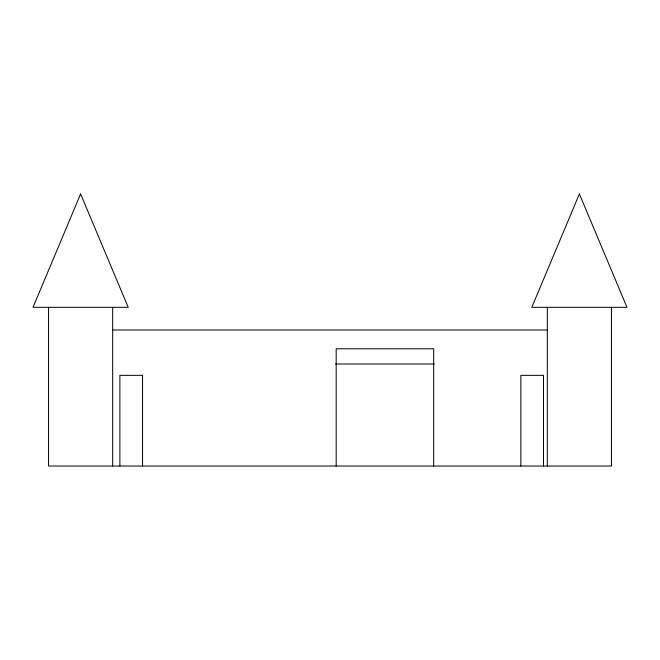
<?xml version="1.0" encoding="UTF-8"?>
<svg xmlns="http://www.w3.org/2000/svg" width="660" height="660" viewBox="0 0 660 660"><rect width="100%" height="100%" fill="white"/><g stroke="black" fill="none" stroke-linecap="round" stroke-linejoin="round"><path stroke-width="0.99" d="M112.555 330L547.445 330M335.519 364.007L434.288 364.007M611.449 307.329L611.449 466.034L48.551 466.034L48.551 307.329M547.33 307.329L547.33 466.034M543.51 466.034L543.51 375.342L520.839 375.342L520.839 466.034M433.678 466.034L433.678 348.793L336.188 348.793L336.188 466.034M142.543 466.034L142.543 375.342L119.873 375.342L119.873 466.034M112.67 307.329L112.67 466.034M80.611 193.966L33 307.329L128.221 307.329L80.611 193.966M579.389 193.966L531.779 307.329L627 307.329L579.389 193.966"/></g></svg>
